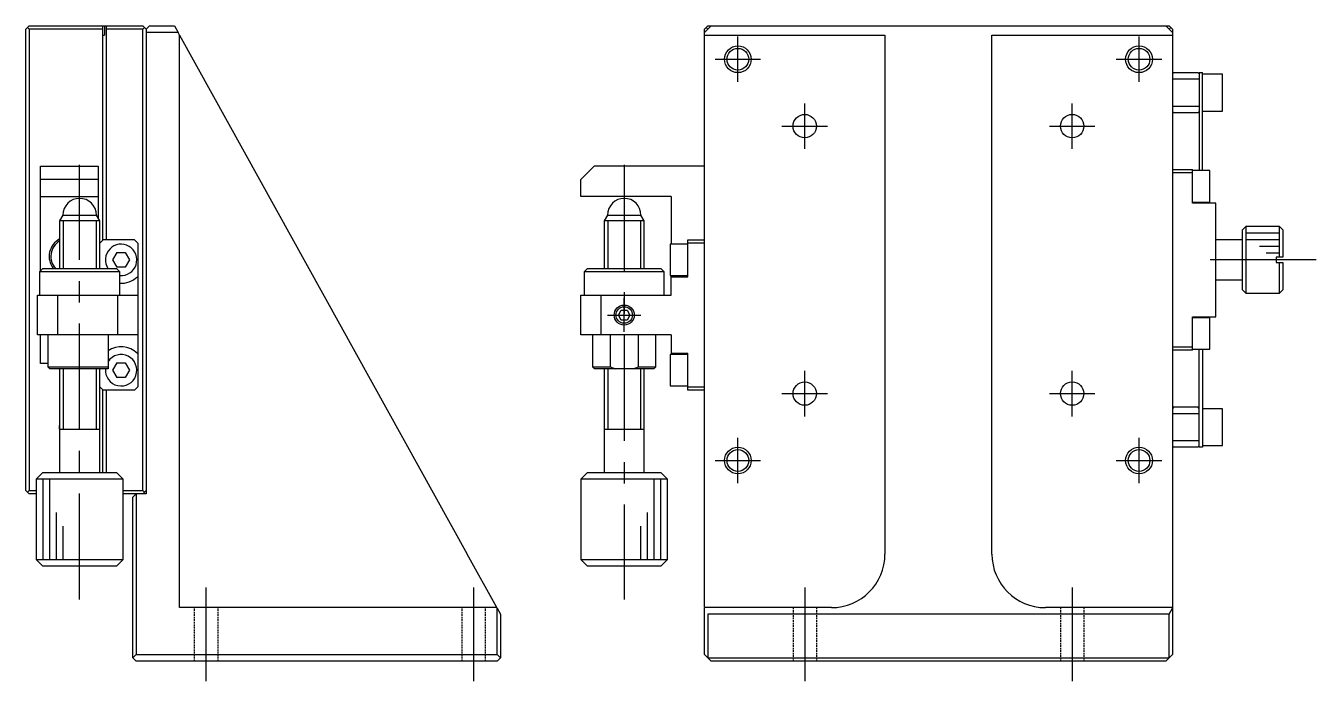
# Model space of a CAD drawing. Extents: x 0 to 393, y -8 to 273.
# Drawn here: x 200 to 393, y 90.9 to 188.9 of the extents above; entities that cross this region are included whole.
import ezdxf

# ---------------------------------------------------------------- set-up
doc = ezdxf.new("R2010")
doc.units = 0
doc.header["$LTSCALE"] = 0.5
doc.linetypes.add('CENTER', pattern=[50.8, 31.75, -6.35, 6.35, -6.35])
doc.linetypes.add('DASHED', pattern=[0.75, 0.5, -0.25])
for name, color, linetype in [('MSM_CENTER', 1, 'CENTER'), ('MSM_CONTINUOUS', 7, 'CONTINUOUS'), ('MSM_DASHED', 4, 'DASHED'), ('MSM_NARROW', 5, 'CONTINUOUS')]:
    doc.layers.add(name, color=color, linetype=linetype)

msp = doc.modelspace()

# ---------------------------------------------------------------- linework, layer by layer
at = {"layer": 'MSM_CENTER'}
for p, q in [((306.5, 180.505071), (306.5, 187.305071)), ((366.5, 180.505071), (366.5, 187.305071)), ((303.1, 183.905071), (309.9, 183.905071)), ((363.1, 183.905071), (369.9, 183.905071)), ((316.5, 170.505071), (316.5, 177.305071)), ((356.5, 170.505071), (356.5, 177.305071)), ((313.1, 173.905071), (319.9, 173.905071)), ((353.1, 173.905071), (359.9, 173.905071)), ((208.05, 103.105071), (208.05, 168.105071)), ((289.5, 168.105071), (289.5, 103.105071)), ((393, 153.905071), (376, 153.905071)), ((289.5, 143.155071), (289.5, 148.155071)), ((287, 145.655071), (292, 145.655071)), ((316.5, 130.505071), (316.5, 137.305071)), ((356.5, 130.505071), (356.5, 137.305071)), ((313.1, 133.905071), (319.9, 133.905071)), ((353.1, 133.905071), (359.9, 133.905071)), ((306.5, 120.505071), (306.5, 127.305071)), ((366.5, 120.505071), (366.5, 127.305071)), ((303.1, 123.905071), (309.9, 123.905071)), ((363.1, 123.905071), (369.9, 123.905071)), ((227, 90.905071), (227, 104.905071)), ((267, 90.905071), (267, 104.905071)), ((316.5, 104.905071), (316.5, 90.905071)), ((356.5, 104.905071), (356.5, 90.905071))]:
    msp.add_line(p, q, dxfattribs=at)
at = {"layer": 'MSM_CONTINUOUS'}
for p, q in [((200, 188.405071), (200.5, 188.905071)), ((200, 119.405071), (200, 188.405071)), ((200.5, 188.405071), (200.25, 188.655071)), ((200.5, 188.905071), (217.5, 188.905071)), ((211.5, 188.405071), (200.5, 188.405071)), ((200.5, 188.405071), (200.5, 119.405071)), ((211.5, 156.855071), (211.5, 188.905071)), ((211.5, 187.505071), (211.75, 187.505071)), ((211.75, 188.905071), (211.75, 187.505071)), ((212, 188.905071), (212, 156.905071)), ((217.5, 188.405071), (212, 188.405071)), ((217.5, 188.905071), (218, 188.405071)), ((217.75, 188.655071), (217.5, 188.405071)), ((217.5, 119.405071), (217.5, 188.405071)), ((218.5, 188.905071), (218, 188.405071)), ((218, 188.405071), (218, 118.905071)), ((222.775113, 187.905071), (218, 187.905071)), ((218.5, 188.905071), (222.220803, 188.905071)), ((222.220803, 188.905071), (222.775113, 187.905071)), ((223, 187.499363), (222.775113, 187.905071)), ((223, 101.905071), (223, 187.499363)), ((223, 187.499363), (266.011219, 109.905071)), ((302, 188.905071), (301.5, 188.405071)), ((302.5, 188.905071), (301.5, 187.905071)), ((301.5, 101.905071), (301.5, 188.405071)), ((301.5, 187.499363), (328.5, 187.499363)), ((301.75, 188.655071), (302, 188.405071)), ((302, 188.905071), (371, 188.905071)), ((328.5, 187.499363), (328.5, 109.905071)), ((344.5, 187.499363), (371.5, 187.499363)), ((344.5, 109.905071), (344.5, 187.499363)), ((371.5, 187.905071), (370.5, 188.905071)), ((371.5, 188.405071), (371, 188.905071)), ((371, 188.405071), (371.25, 188.655071)), ((371.5, 188.405071), (371.5, 94.905071)), ((371.7, 181.905071), (371.5, 181.705071)), ((371.7, 181.905071), (375.3, 181.905071)), ((375.5, 181.705071), (375.3, 181.905071)), ((375.5, 181.905071), (375.5, 167.255071)), ((375.5, 181.905071), (376, 181.905071)), ((376, 167.255071), (376, 181.905071)), ((379, 181.655071), (376, 181.655071)), ((379, 176.155071), (379, 181.655071)), ((375.5, 180.905071), (371.5, 180.905071)), ((371.5, 176.905071), (375.5, 176.905071)), ((371.5, 176.105071), (371.7, 175.905071)), ((375.3, 175.905071), (371.7, 175.905071)), ((375.3, 175.905071), (375.5, 176.105071)), ((376, 176.155071), (379, 176.155071)), ((202.2, 167.905071), (210.8, 167.905071)), ((202.2, 152.255071), (202.2, 167.905071)), ((210.8, 167.905071), (210.8, 160.172058)), ((285, 167.905071), (283, 165.905071)), ((301.5, 167.905071), (285, 167.905071)), ((371.5, 167.405071), (374.5, 167.405071)), ((374.5, 166.905071), (371.5, 166.905071)), ((374.5, 162.405071), (374.5, 167.405071)), ((377.1, 167.255071), (374.5, 167.255071)), ((377.1, 162.555071), (377.1, 167.255071)), ((210.8, 165.905071), (202.2, 165.905071)), ((283, 163.405071), (283, 165.905071)), ((202.2, 163.405071), (210.8, 163.405071)), ((296.5, 163.405071), (283, 163.405071)), ((296.5, 163.405071), (296.5, 156.255071)), ((374.5, 162.555071), (377.1, 162.555071)), ((378, 162.405071), (374.5, 162.405071)), ((375.5, 162.555071), (375.5, 162.405071)), ((376, 162.405071), (376, 162.555071)), ((378, 145.405071), (378, 162.405071)), ((205.55, 160.605071), (205.05, 159.739045)), ((205.55, 160.605071), (210.55, 160.605071)), ((211.05, 159.739045), (210.55, 160.605071)), ((287, 160.605071), (286.5, 159.739045)), ((287, 160.605071), (291.999897, 160.605071)), ((292.5, 159.739045), (292, 160.605071)), ((211.05, 159.739045), (205.05, 159.739045)), ((205.05, 159.739045), (205.05, 152.605071)), ((211.05, 152.605071), (211.05, 159.739045)), ((292.499877, 159.739045), (286.5, 159.739045)), ((286.5, 159.739045), (286.5, 152.60509)), ((292.5, 152.60509), (292.5, 159.739045)), ((382.5, 158.905071), (382, 158.405071)), ((382, 149.405071), (382, 158.405071)), ((382.5, 158.905071), (382.5, 148.905071)), ((387.5, 158.905071), (382.5, 158.905071)), ((387.5, 154.305071), (387.5, 158.905071)), ((388, 158.405071), (387.5, 158.905071)), ((388, 158.405071), (388, 154.305071)), ((211.55, 156.905071), (211.05, 156.405071)), ((216.25, 156.905071), (211.55, 156.905071)), ((216.75, 156.405071), (216.25, 156.905071)), ((216.75, 156.405071), (216.75, 134.905071)), ((299, 151.357543), (299, 156.905071)), ((299, 156.905071), (301.5, 156.905071)), ((301.5, 156.405071), (299, 156.405071)), ((382, 156.905071), (378, 156.905071)), ((213.614915, 155.005071), (212.979829, 153.905071)), ((213.614915, 155.005071), (214.885085, 155.005071)), ((214.885085, 155.005071), (215.520171, 153.905071)), ((296.4, 156.255071), (296.4, 151.555071)), ((299, 156.255071), (296.4, 156.255071)), ((202.55, 152.605071), (202.05, 152.105071)), ((202.55, 152.605071), (213.55, 152.605071)), ((212.979829, 153.905071), (213.614915, 152.805071)), ((214.05, 152.105071), (213.55, 152.605071)), ((214.885085, 152.805071), (213.614915, 152.805071)), ((215.520171, 153.905071), (214.885085, 152.805071)), ((284, 152.605071), (283.5, 152.105071)), ((284, 152.605071), (295, 152.605071)), ((295.5, 152.105071), (295, 152.605071)), ((388, 154.305071), (387, 154.305071)), ((387, 154.305071), (387, 153.505071)), ((387, 153.505071), (388, 153.505071)), ((387.5, 148.905071), (387.5, 153.505071)), ((388, 153.505071), (388, 149.405071)), ((214.05, 152.105071), (202.05, 152.105071)), ((202.05, 152.105071), (202.05, 148.605071)), ((214.05, 148.605071), (214.05, 152.105071)), ((216.75, 151.357543), (216.680821, 151.386915)), ((295.5, 152.105071), (283.5, 152.105071)), ((283.5, 152.105071), (283.5, 148.605071)), ((295.5, 148.605071), (295.5, 152.105071)), ((296.4, 151.555071), (299, 151.555071)), ((296.5, 148.605071), (296.5, 151.555071)), ((296.5, 151.386915), (299, 151.386915)), ((299, 151.357543), (296.5, 151.357543)), ((378, 150.905071), (382, 150.905071)), ((382, 149.405071), (382.5, 148.905071)), ((382.5, 148.905071), (387.5, 148.905071)), ((387.5, 148.905071), (388, 149.405071)), ((201.75, 142.705071), (201.75, 148.605071)), ((201.75, 148.605071), (216.75, 148.605071)), ((204.75, 148.605071), (204.75, 142.705071)), ((213.75, 142.705071), (213.75, 148.605071)), ((283, 142.705071), (283, 148.605071)), ((283, 148.605071), (296.5, 148.605071)), ((286, 148.605071), (286, 142.705071)), ((288.633975, 145.655071), (289.066987, 146.405071)), ((289.066987, 144.905071), (288.633975, 145.655071)), ((289.066987, 146.405071), (289.933013, 146.405071)), ((289.933013, 144.905071), (289.066987, 144.905071)), ((289.933013, 146.405071), (290.366025, 145.655071)), ((290.366025, 145.655071), (289.933013, 144.905071)), ((374.5, 145.405071), (378, 145.405071)), ((374.5, 140.405071), (374.5, 145.405071)), ((377.1, 145.255071), (374.5, 145.255071)), ((375.5, 145.405071), (375.5, 145.255071)), ((376, 145.255071), (376, 145.405071)), ((377.1, 140.555071), (377.1, 145.255071)), ((216.75, 142.705071), (201.75, 142.705071)), ((202.2, 138.405071), (202.2, 142.705071)), ((203.3, 142.705071), (203.3, 137.905071)), ((212.3, 142.705071), (212.3, 137.605071)), ((296.5, 142.705071), (283, 142.705071)), ((284.75, 142.705071), (284.75, 137.905071)), ((287.37868, 142.705071), (287.37868, 137.905071)), ((291.62132, 137.905071), (291.62132, 142.705071)), ((294.25, 137.905071), (294.25, 142.705071)), ((296.5, 142.705071), (296.5, 139.755071)), ((371.5, 140.905071), (374.5, 140.905071)), ((216.680821, 139.923226), (216.75, 139.952598)), ((296.4, 139.755071), (296.4, 135.055071)), ((299, 139.755071), (296.4, 139.755071)), ((296.5, 139.952598), (299, 139.952598)), ((299, 139.923226), (296.5, 139.923226)), ((299, 134.405071), (299, 139.952598)), ((374.5, 140.405071), (371.5, 140.405071)), ((374.5, 140.555071), (377.1, 140.555071)), ((375.5, 125.905071), (375.5, 140.555071)), ((376, 140.555071), (376, 125.905071)), ((203.3, 138.405071), (202.2, 138.405071)), ((203.3, 137.905071), (212.3, 137.905071)), ((203.3, 137.905071), (203.6, 137.605071)), ((212.3, 137.605071), (203.6, 137.605071)), ((205.05, 137.605071), (205.05, 122.105071)), ((211.05, 122.105071), (211.05, 137.605071)), ((213.614915, 138.505071), (212.979829, 137.405071)), ((212.979829, 137.405071), (213.614915, 136.305071)), ((213.614915, 138.505071), (214.885085, 138.505071)), ((214.885085, 138.505071), (215.520171, 137.405071)), ((215.520171, 137.405071), (214.885085, 136.305071)), ((284.75, 137.905071), (287.37868, 137.905071)), ((284.75, 137.905071), (285.05, 137.605071)), ((293.95, 137.605071), (285.05, 137.605071)), ((286.5, 137.605051), (286.5, 122.105071)), ((287.37868, 137.905071), (288.180909, 137.605071)), ((290.819091, 137.605071), (291.62132, 137.905071)), ((291.62132, 137.905071), (294.25, 137.905071)), ((292.5, 122.105071), (292.5, 137.605051)), ((293.95, 137.605071), (294.25, 137.905071)), ((214.885085, 136.305071), (213.614915, 136.305071)), ((211.05, 134.905071), (211.55, 134.405071)), ((211.5, 122.105071), (211.5, 134.455071)), ((216.25, 134.405071), (211.55, 134.405071)), ((212, 134.405071), (212, 122.105071)), ((216.25, 134.405071), (216.75, 134.905071)), ((296.4, 135.055071), (299, 135.055071)), ((299, 134.905071), (301.5, 134.905071)), ((301.5, 134.405071), (299, 134.405071)), ((371.7, 131.905071), (371.5, 131.705071)), ((371.7, 131.905071), (375.3, 131.905071)), ((375.5, 131.705071), (375.3, 131.905071)), ((379, 131.655071), (376, 131.655071)), ((379, 126.155071), (379, 131.655071)), ((375.5, 130.905071), (371.5, 130.905071)), ((205.049995, 128.605071), (211.050005, 128.605071)), ((286.499995, 128.605071), (292.500005, 128.605071)), ((371.5, 126.905071), (375.5, 126.905071)), ((371.5, 126.105071), (371.7, 125.905071)), ((375.3, 125.905071), (371.7, 125.905071)), ((375.3, 125.905071), (375.5, 126.105071)), ((376, 125.905071), (375.5, 125.905071)), ((376, 126.155071), (379, 126.155071)), ((202.55, 122.105071), (201.55, 121.105071)), ((202.55, 122.105071), (213.55, 122.105071)), ((214.55, 121.105071), (213.55, 122.105071)), ((284, 122.105071), (283, 121.105071)), ((284, 122.105071), (295, 122.105071)), ((296, 121.105071), (295, 122.105071)), ((214.55, 121.105071), (201.55, 121.105071)), ((201.55, 121.105071), (201.55, 109.105071)), ((214.55, 109.105071), (214.55, 121.105071)), ((296, 121.105071), (283, 121.105071)), ((283, 121.105071), (283, 109.105071)), ((296, 109.105071), (296, 121.105071)), ((200.5, 118.905071), (200, 119.405071)), ((200.25, 119.155071), (200.5, 119.405071)), ((200.5, 119.405071), (201.55, 119.405071)), ((201.55, 118.905071), (200.5, 118.905071)), ((214.55, 119.405071), (217.5, 119.405071)), ((218, 118.905071), (214.55, 118.905071)), ((216, 118.405071), (216.5, 118.905071)), ((216, 94.405071), (216, 118.405071)), ((216.5, 118.905071), (216.5, 94.905071)), ((218, 119.405071), (217.5, 118.905071)), ((217.5, 119.405071), (217.75, 119.155071)), ((201.55, 109.105071), (214.55, 109.105071)), ((201.55, 109.105071), (202.55, 108.105071)), ((213.55, 108.105071), (202.55, 108.105071)), ((213.55, 108.105071), (214.55, 109.105071)), ((270.445691, 101.905071), (266.011219, 109.905071)), ((283, 109.105071), (296, 109.105071)), ((283, 109.105071), (284, 108.105071)), ((295, 108.105071), (284, 108.105071)), ((295, 108.105071), (296, 109.105071)), ((270.445691, 101.905071), (223, 101.905071)), ((270.5, 101.807094), (270.445691, 101.905071)), ((270.5, 94.905071), (270.5, 101.807094)), ((270.5, 101.807094), (271, 100.905071)), ((271, 100.905071), (271, 94.405071)), ((320.5, 101.905071), (301.5, 101.905071)), ((301.5, 94.905071), (301.5, 101.807094)), ((302, 100.905071), (302, 94.405071)), ((371, 100.905071), (302, 100.905071)), ((371.5, 101.905071), (352.5, 101.905071)), ((371, 100.905071), (371.5, 101.807094)), ((371, 94.405071), (371, 100.905071)), ((216.5, 94.905071), (216, 94.405071)), ((216.5, 94.905071), (270.5, 94.905071)), ((271, 94.405071), (270.5, 94.905071)), ((302.5, 93.905071), (301.5, 94.905071)), ((371.5, 94.905071), (370.5, 93.905071)), ((216, 94.405071), (216.5, 93.905071)), ((270.5, 93.905071), (216.5, 93.905071)), ((270.5, 93.905071), (271, 94.405071)), ((302, 94.405071), (371, 94.405071)), ((370.5, 93.905071), (302.5, 93.905071))]:
    msp.add_line(p, q, dxfattribs=at)
for centre, radius in [((306.5, 183.905071), 1.621), ((366.5, 183.905071), 1.621), ((316.5, 173.905071), 1.75), ((356.5, 173.905071), 1.75), ((289.5, 145.655071), 1.5), ((316.5, 133.905071), 1.75), ((356.5, 133.905071), 1.75), ((306.5, 123.905071), 1.621), ((366.5, 123.905071), 1.621)]:
    msp.add_circle(centre, radius, dxfattribs=at)
for centre, radius, start, end in [((208.05, 160.605071), 2.5, 0, 180), ((289.5, 160.605071), 2.5, 0, 180), ((206.5, 154.405071), 3, 118.903335, 216.869898), ((206.5, 154.405071), 2.75, 121.821368, 220.885193), ((214.25, 153.905071), 2.35, 265.117858, 213.58621524), ((214.25, 153.905071), 3.5, 266.724171, 313.989014), ((214.25, 137.405071), 3.5, 46.010986, 123.858437), ((214.25, 137.405071), 2.35, 175.117858, 146.07689007), ((320.5, 109.905071), 8, 270, 0), ((352.5, 109.905071), 8, 180, 270)]:
    msp.add_arc(centre, radius, start, end, dxfattribs=at)
at = {"layer": 'MSM_DASHED'}
for p, q in [((225.25, 93.905071), (225.25, 101.905071)), ((228.75, 93.905071), (228.75, 101.905071)), ((265.25, 93.905071), (265.25, 101.905071)), ((268.75, 93.905071), (268.75, 101.905071)), ((314.75, 101.905071), (314.75, 93.905071)), ((318.25, 101.905071), (318.25, 93.905071)), ((354.75, 101.905071), (354.75, 93.905071)), ((358.25, 101.905071), (358.25, 93.905071))]:
    msp.add_line(p, q, dxfattribs=at)
at = {"layer": 'MSM_NARROW'}
for p, q in [((205.5915, 159.739051), (205.5915, 152.605077)), ((210.5085, 159.739051), (210.5085, 152.605077)), ((287.0415, 159.739051), (287.0415, 152.605077)), ((291.9585, 159.739051), (291.9585, 152.605077)), ((387.5, 157.905071), (382.5, 157.905071)), ((387.5, 156.905071), (382.5, 156.905071)), ((387.5, 155.905071), (384.5, 155.905071)), ((387.5, 154.905071), (385.5, 154.905071)), ((205.5915, 137.605077), (205.5915, 128.605077)), ((210.5085, 137.605077), (210.5085, 128.605077)), ((287.0415, 137.605077), (287.0415, 128.605077)), ((291.9585, 137.605077), (291.9585, 128.605077)), ((202.55, 121.105071), (202.55, 109.105071)), ((203.55, 121.105071), (203.55, 109.105071)), ((294, 109.105071), (294, 121.105071)), ((295, 109.105071), (295, 121.105071)), ((204.55, 116.105071), (204.55, 109.105071)), ((293, 109.105071), (293, 116.105071)), ((205.55, 114.105071), (205.55, 109.105071)), ((292, 109.105071), (292, 114.105071))]:
    msp.add_line(p, q, dxfattribs=at)
for centre, radius in [((306.5, 183.905071), 2), ((366.5, 183.905071), 2), ((289.5, 145.655071), 1.2295), ((306.5, 123.905071), 2), ((366.5, 123.905071), 2)]:
    msp.add_circle(centre, radius, dxfattribs=at)
msp.add_arc((206.5, 128.905071), 1.5, 165.164889, 194.835111, dxfattribs=at)

doc.saveas('drawing.dxf')
